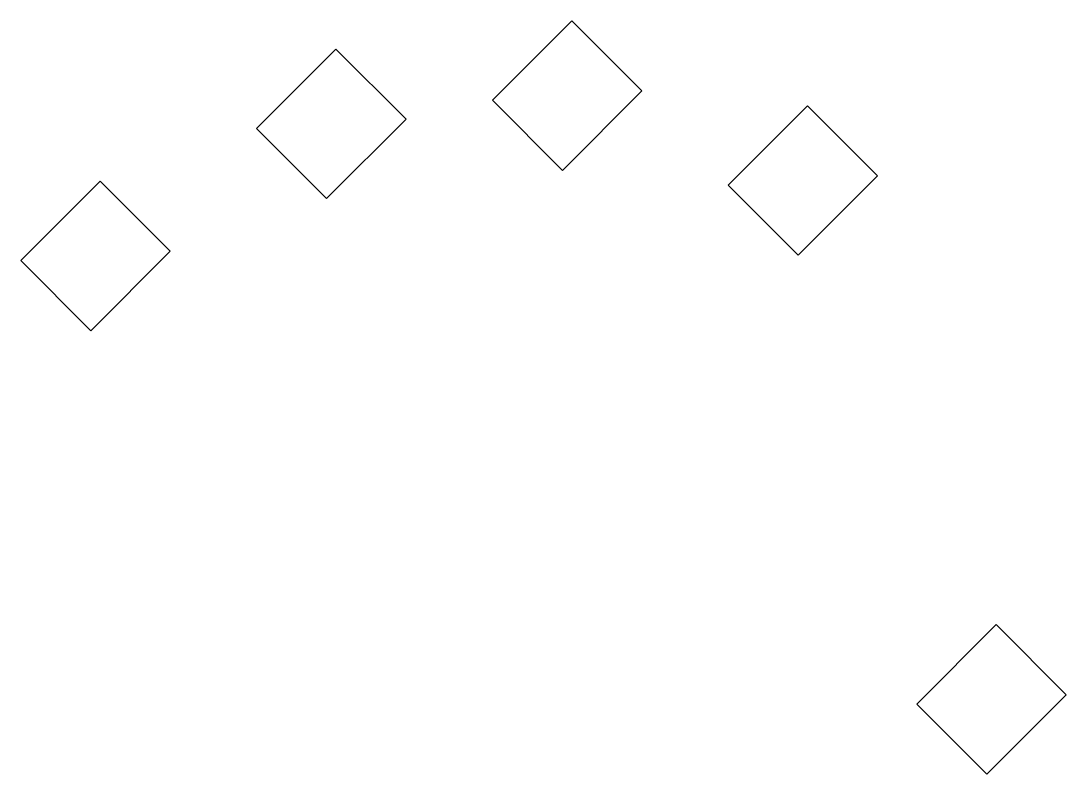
# Model space of a CAD drawing. Header units: millimetres. Extents: x 92 to 203, y 55 to 135.
import ezdxf

# ---------------------------------------------------------------- set-up
doc = ezdxf.new("R2010")
doc.units = ezdxf.units.MM
doc.layers.get('0').update_dxf_attribs({"linetype": 'CONTINUOUS'})

msp = doc.modelspace()

# ---------------------------------------------------------------- linework, layer by layer
at = {"color": 6}
for points in [[(142.0804, 126.5122), (150.495, 134.9268)], [(150.495, 134.9268), (157.9196, 127.5022), (149.505, 119.0876)], [(149.505, 119.0876), (142.0804, 126.5122)], [(92.0804, 109.5122), (100.495, 117.9268)], [(100.495, 117.9268), (107.9196, 110.5022), (99.505, 102.0876)], [(99.505, 102.0876), (92.0804, 109.5122)], [(187.0804, 62.5122), (195.495, 70.9268)], [(195.495, 70.9268), (202.9196, 63.5022), (194.505, 55.0876)], [(194.505, 55.0876), (187.0804, 62.5122)]]:
    msp.add_lwpolyline(points, dxfattribs=at)
at = {"color": 7}
for points in [[(117.0804, 123.5122), (125.495, 131.9268)], [(125.495, 131.9268), (132.9196, 124.5022), (124.505, 116.0876)], [(167.0804, 117.5122), (175.495, 125.9268)], [(175.495, 125.9268), (182.9196, 118.5022), (174.505, 110.0876)], [(124.505, 116.0876), (117.0804, 123.5122)], [(174.505, 110.0876), (167.0804, 117.5122)]]:
    msp.add_lwpolyline(points, dxfattribs=at)

doc.saveas('drawing.dxf')
